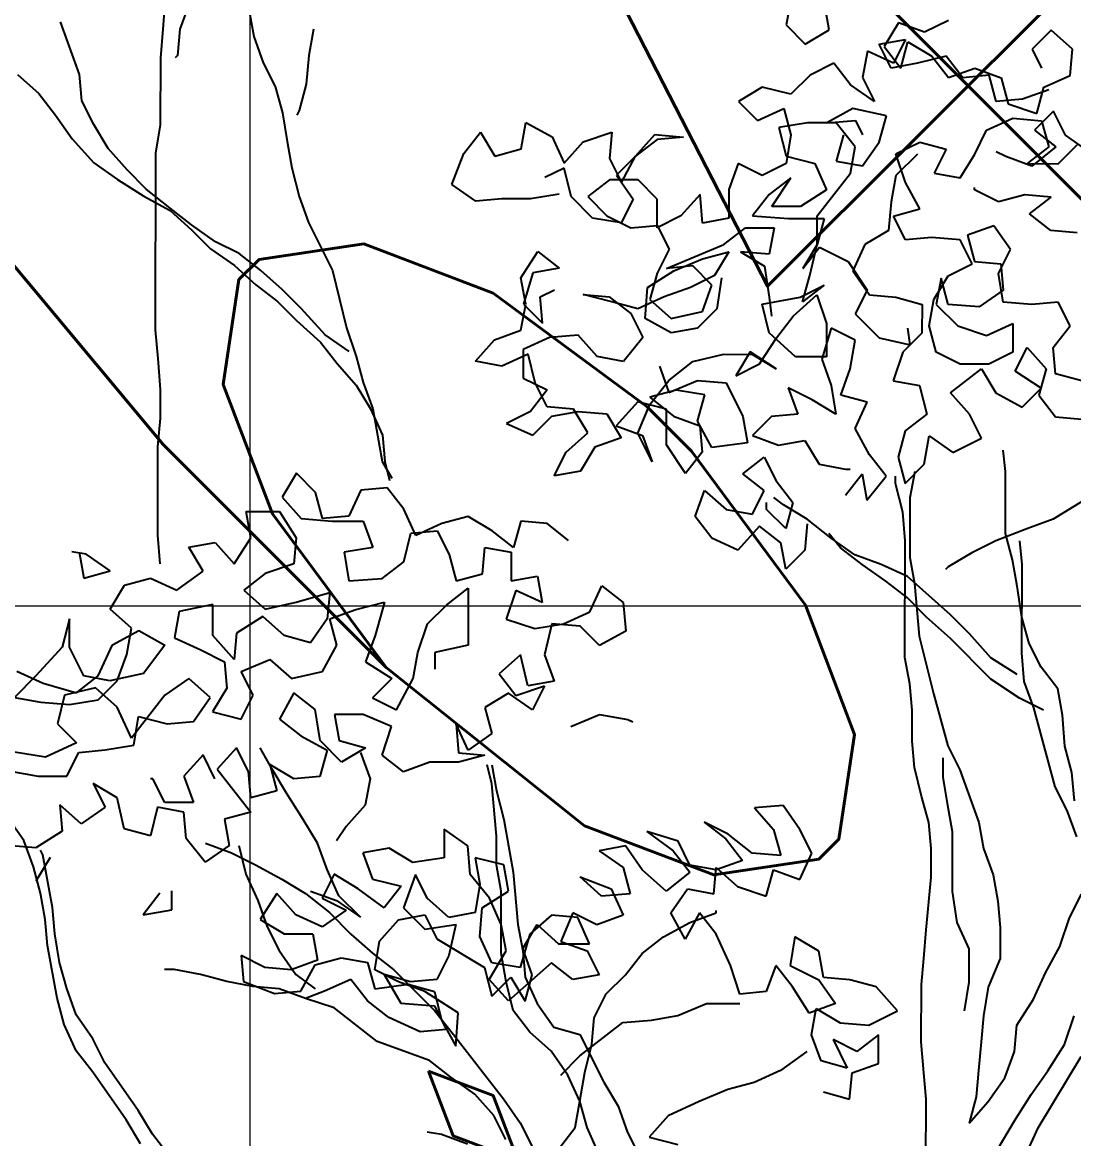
# Model space of a CAD drawing. Header units: millimetres. Extents: x 684983 to 685377, y 990360 to 990509.
# Drawn here: x 685069.876 to 685070.511, y 990433.716 to 990434.391 of the extents above; entities that cross this region are included whole.
import ezdxf

# ---------------------------------------------------------------- set-up
doc = ezdxf.new("R2010")
doc.units = ezdxf.units.MM
doc.header["$PDMODE"] = 35
doc.header["$PDSIZE"] = 0.2
doc.layers.add('dim', color=7, linetype='Continuous')
doc.layers.add('TEAK', color=7, linetype='Continuous')
doc.layers.add('grid', color=8, linetype='Continuous', lineweight=9)
doc.layers.add('GRID LEVELS', color=7, linetype='Continuous', lineweight=13)
doc.styles.add('DIM', font='ARIALN.TTF', dxfattribs={"width": 0.8, "height": 1})
doc.styles.get("Standard").update_dxf_attribs({"font": 'RomanS'})
doc.dimstyles.get("Standard").update_dxf_attribs({"dimtxt": 1, "dimasz": 0.18, "dimexe": 0.18, "dimexo": 0.0625, "dimgap": 0.09, "dimtad": 0, "dimrnd": 0.05, "dimzin": 0, "dimdsep": 46, "dimtxsty": 'DIM', "dimcen": 0.09, "dimse1": 1, "dimse2": 1, "dimsd1": 1, "dimsd2": 1, "dimadec": 0, "dimazin": 0, "dimtfac": 1, "dimtix": 1, "dimtofl": 0, "dimtmove": 2, "dimatfit": 3, "dimfxl": 0, "dimtolj": 1, "dimtzin": 0, "dimarcsym": 0})

# ---------------------------------------------------------------- blocks, each defined once
blk = doc.blocks.new('*D25')
at = {"layer": 'Defpoints', "color": 0, "transparency": 16777216}
for p in [(685072.801, 990433.898), (685069.954, 990423.491), (685070.80081, 990423.25934)]:
    blk.add_point(p, dxfattribs=at)
at = {"layer": 'dim', "color": 0, "transparency": 16777216, "insert": (685072.22431, 990428.46284), "char_height": 1, "attachment_point": 5, "rotation": 74.70017, "style": 'DIM'}
blk.add_mtext('\\A1;10.80', dxfattribs=at)
blk = doc.blocks.new('A$C25655A80')
at = {"color": 62}
for p, q in [((-0.21365, 1.84109), (-0.20982, 1.81994)), ((-0.24635, 1.82285), (-0.24537, 1.83535)), ((0.00649, 1.83512), (0.00455, 1.82455)), ((-0.23576, 1.83342), (-0.23962, 1.82285)), ((0.02186, 1.82261), (0.01994, 1.83318)), ((-0.28001, 1.80462), (-0.28768, 1.82578)), ((0.04974, 1.82547), (0.04396, 1.81586)), ((0.06031, 1.82161), (0.04974, 1.82547)), ((0.06992, 1.82641), (0.06031, 1.82161)), ((-0.24732, 1.81132), (-0.24635, 1.82285)), ((-0.23962, 1.82285), (-0.24059, 1.81227)), ((-0.18579, 1.8228), (-0.18772, 1.81223)), ((0.00455, 1.82455), (0.01224, 1.81685)), ((0.01224, 1.81685), (0.02186, 1.82261)), ((0.11126, 1.82253), (0.10356, 1.81484)), ((0.1199, 1.81483), (0.11126, 1.82253)), ((-0.20982, 1.81994), (-0.20599, 1.80936)), ((0.04204, 1.81682), (0.05261, 1.81874)), ((0.04684, 1.8072), (0.04204, 1.81682)), ((0.05261, 1.81874), (0.0478, 1.80913)), ((0.05068, 1.8072), (0.05357, 1.81777)), ((0.05357, 1.81777), (0.06318, 1.812)), ((-0.24059, 1.81227), (-0.24155, 1.81131)), ((-0.18772, 1.81223), (-0.18869, 1.80069)), ((0.03723, 1.81394), (0.0353, 1.80337)), ((0.0478, 1.80913), (0.03723, 1.81394)), ((0.04396, 1.81586), (0.05068, 1.8072)), ((0.06895, 1.81199), (0.05741, 1.80912)), ((0.06318, 1.812), (0.0699, 1.80334)), ((0.07567, 1.80333), (0.06895, 1.81199)), ((0.10356, 1.81484), (0.1074, 1.80715)), ((0.11893, 1.80426), (0.1199, 1.81483)), ((-0.24734, 1.7844), (-0.24732, 1.81132)), ((-0.20599, 1.80936), (-0.20119, 1.79974)), ((0.02377, 1.80915), (0.01415, 1.80435)), ((0.03049, 1.80049), (0.02377, 1.80915)), ((0.05741, 1.80912), (0.04684, 1.8072)), ((-0.305, 1.80464), (-0.29636, 1.79694)), ((-0.27906, 1.79404), (-0.28001, 1.80462)), ((0.01415, 1.80435), (0.00645, 1.79667)), ((0.0353, 1.80337), (0.04009, 1.79375)), ((0.0699, 1.80334), (0.08048, 1.80717)), ((0.08625, 1.80428), (0.07567, 1.80333)), ((0.08048, 1.80717), (0.09105, 1.80332)), ((0.08912, 1.79371), (0.08625, 1.80428)), ((0.09105, 1.80332), (0.09393, 1.79274)), ((0.10835, 1.79946), (0.11893, 1.80426)), ((-0.20119, 1.79974), (-0.19831, 1.78916)), ((-0.18869, 1.80069), (-0.19158, 1.79012)), ((-0.00508, 1.79956), (-0.0147, 1.7938)), ((0.00645, 1.79667), (-0.00508, 1.79956)), ((0.04009, 1.79375), (0.03049, 1.80049)), ((0.11027, 1.7985), (0.0997, 1.79466)), ((0.10546, 1.78889), (0.10835, 1.79946)), ((-0.29636, 1.79694), (-0.28964, 1.78829)), ((-0.27426, 1.78443), (-0.27906, 1.79404)), ((0.0997, 1.79466), (0.08912, 1.79371)), ((-0.19158, 1.79012), (-0.19255, 1.7882)), ((-0.0147, 1.7938), (-0.00702, 1.78611)), ((-0.00702, 1.78611), (0.00356, 1.7909)), ((0.00356, 1.7909), (0.00644, 1.78033)), ((0.03144, 1.79088), (0.02086, 1.78512)), ((0.0449, 1.78798), (0.03144, 1.79088)), ((0.09393, 1.79274), (0.10546, 1.78889)), ((0.11219, 1.78984), (0.10449, 1.78216)), ((0.11699, 1.78022), (0.11219, 1.78984)), ((-0.28964, 1.78829), (-0.28292, 1.77867)), ((-0.19831, 1.78916), (-0.1964, 1.77763)), ((-0.1022, 1.77466), (-0.10026, 1.78523)), ((-0.10026, 1.78523), (-0.08969, 1.77945)), ((0.01317, 1.78513), (0.00163, 1.78321)), ((0.02471, 1.78512), (0.01317, 1.78513)), ((0.02086, 1.78512), (0.0324, 1.78607)), ((0.03239, 1.7755), (0.02471, 1.78512)), ((0.0324, 1.78607), (0.03528, 1.7803)), ((0.042, 1.77741), (0.0449, 1.78798)), ((0.08526, 1.78218), (0.09584, 1.78697)), ((0.09584, 1.78697), (0.10738, 1.786)), ((0.10738, 1.786), (0.11025, 1.77542)), ((-0.2685, 1.77481), (-0.27426, 1.78443)), ((-0.24928, 1.77287), (-0.24734, 1.7844)), ((-0.12527, 1.77276), (-0.11853, 1.7814)), ((-0.11853, 1.7814), (-0.11277, 1.77178)), ((-0.0772, 1.77752), (-0.06566, 1.78135)), ((-0.06566, 1.78135), (-0.06663, 1.77078)), ((0.00163, 1.78321), (0.00451, 1.77168)), ((0.08045, 1.77257), (0.08526, 1.78218)), ((0.10449, 1.78216), (0.11314, 1.77542)), ((-0.28292, 1.77867), (-0.27427, 1.76905)), ((-0.1964, 1.77763), (-0.19449, 1.76705)), ((-0.08969, 1.77945), (-0.0849, 1.76887)), ((-0.0849, 1.76887), (-0.0772, 1.77752)), ((-0.05606, 1.77173), (-0.04836, 1.78038)), ((-0.0474, 1.77845), (-0.05606, 1.77173)), ((-0.04836, 1.78038), (-0.03682, 1.7794)), ((-0.03682, 1.7794), (-0.0474, 1.77845)), ((0.00644, 1.78033), (0.0045, 1.76879)), ((0.02758, 1.78031), (0.02469, 1.76973)), ((0.03526, 1.7678), (0.042, 1.77741)), ((0.04873, 1.7726), (0.05834, 1.77739)), ((0.05834, 1.77739), (0.06892, 1.7745)), ((0.11409, 1.76869), (0.12179, 1.77637)), ((0.12659, 1.77349), (0.11699, 1.78022)), ((-0.26082, 1.76615), (-0.2685, 1.77481)), ((-0.24934, 1.70173), (-0.24928, 1.77287)), ((-0.13009, 1.76026), (-0.12527, 1.77276)), ((-0.11277, 1.77178), (-0.1022, 1.77466)), ((-0.05606, 1.77173), (-0.06375, 1.76405)), ((-0.06183, 1.76116), (-0.05606, 1.77173)), ((0.00451, 1.77168), (0.01604, 1.76878)), ((0.03045, 1.76492), (0.03239, 1.7755)), ((0.05738, 1.77259), (0.04872, 1.76394)), ((0.05256, 1.76106), (0.04873, 1.7726)), ((0.06892, 1.7745), (0.0641, 1.76489)), ((0.07467, 1.76296), (0.08045, 1.77257)), ((0.09295, 1.77159), (0.0891, 1.77352)), ((0.10352, 1.76774), (0.09295, 1.77159)), ((0.11025, 1.77542), (0.10159, 1.7687)), ((0.11314, 1.77542), (0.10352, 1.76774)), ((-0.27427, 1.76905), (-0.26467, 1.76231)), ((-0.19449, 1.76705), (-0.19161, 1.75551)), ((-0.0849, 1.76695), (-0.09259, 1.76311)), ((-0.08203, 1.75541), (-0.0849, 1.76695)), ((-0.06663, 1.77078), (-0.06183, 1.76116)), ((-0.01472, 1.76881), (-0.01858, 1.75824)), ((-0.00511, 1.76399), (-0.01472, 1.76881)), ((0.0045, 1.76879), (-0.00511, 1.76399)), ((0.01604, 1.76878), (0.02084, 1.7582)), ((0.02469, 1.76973), (0.03526, 1.7678)), ((0.10159, 1.7687), (0.11409, 1.76869)), ((-0.25314, 1.75845), (-0.26082, 1.76615)), ((-0.06375, 1.76405), (-0.05703, 1.75443)), ((0.00642, 1.76302), (-0.00224, 1.7563)), ((-0.00128, 1.75149), (0.00642, 1.76302)), ((0.01698, 1.74763), (0.03045, 1.76492)), ((0.04872, 1.76394), (0.04679, 1.75337)), ((0.0641, 1.76489), (0.07467, 1.76296)), ((-0.26467, 1.76231), (-0.2541, 1.75557)), ((-0.24353, 1.75075), (-0.25314, 1.75845)), ((-0.12048, 1.75353), (-0.13009, 1.76026)), ((-0.06664, 1.76213), (-0.0753, 1.75541)), ((-0.0551, 1.76212), (-0.06664, 1.76213)), ((-0.04742, 1.75442), (-0.0551, 1.76212)), ((-0.01858, 1.75824), (-0.01859, 1.7467)), ((0.02084, 1.7582), (0.01025, 1.75148)), ((0.05832, 1.75048), (0.05256, 1.76106)), ((0.08044, 1.75815), (0.08044, 1.75911)), ((0.09004, 1.75333), (0.08044, 1.75815)), ((-0.2541, 1.75557), (-0.24353, 1.74979)), ((-0.19161, 1.75551), (-0.18778, 1.74494)), ((-0.10991, 1.75448), (-0.12048, 1.75353)), ((-0.09837, 1.75447), (-0.10991, 1.75448)), ((-0.08683, 1.75638), (-0.09837, 1.75447)), ((-0.07338, 1.74675), (-0.08203, 1.75541)), ((-0.0753, 1.75541), (-0.06761, 1.74771)), ((-0.05703, 1.75443), (-0.06185, 1.74482)), ((-0.04743, 1.74288), (-0.04742, 1.75442)), ((-0.03012, 1.75633), (-0.03781, 1.74768)), ((-0.02916, 1.74479), (-0.03012, 1.75633)), ((-0.00224, 1.7563), (-0.00897, 1.74766)), ((0.10062, 1.75621), (0.09004, 1.75333)), ((0.1112, 1.75524), (0.10062, 1.75621)), ((0.10254, 1.74851), (0.1112, 1.75524)), ((-0.23488, 1.74402), (-0.24353, 1.75075)), ((-0.24353, 1.74979), (-0.23489, 1.74209)), ((0.01025, 1.75148), (-0.00128, 1.75149)), ((0.04679, 1.75337), (0.04581, 1.74184)), ((0.04774, 1.7476), (0.05832, 1.75048)), ((-0.18778, 1.74494), (-0.17818, 1.7257)), ((-0.06185, 1.74482), (-0.07338, 1.74675)), ((-0.06761, 1.74771), (-0.05801, 1.74289)), ((-0.03781, 1.74768), (-0.04743, 1.74288)), ((-0.01859, 1.7467), (-0.02916, 1.74479)), ((-0.00897, 1.74766), (0.00544, 1.74668)), ((0.00544, 1.74668), (0.01986, 1.74667)), ((0.01697, 1.7361), (0.01698, 1.74763)), ((0.01986, 1.74667), (0.01697, 1.7361)), ((0.05254, 1.73799), (0.04774, 1.7476)), ((0.11118, 1.74178), (0.10254, 1.74851)), ((-0.23489, 1.74209), (-0.2272, 1.7344)), ((-0.22528, 1.73728), (-0.23488, 1.74402)), ((-0.05801, 1.74289), (-0.04743, 1.74385)), ((-0.04743, 1.74385), (-0.04263, 1.73423)), ((-0.02052, 1.73613), (-0.01186, 1.74285)), ((-0.01186, 1.74285), (-0.00033, 1.74284)), ((-0.00033, 1.74284), (-0.00226, 1.73227)), ((0.04581, 1.74184), (0.0362, 1.73608)), ((0.08811, 1.74372), (0.07754, 1.73989)), ((0.09483, 1.7341), (0.08811, 1.74372)), ((0.12176, 1.74081), (0.11118, 1.74178)), ((-0.21567, 1.73246), (-0.22528, 1.73728)), ((-0.0436, 1.72654), (-0.02052, 1.73613)), ((0.01697, 1.7361), (0.01119, 1.72649)), ((0.01407, 1.7236), (0.01697, 1.7361)), ((0.0362, 1.73608), (0.03138, 1.72551)), ((0.06312, 1.73894), (0.05254, 1.73799)), ((0.07465, 1.73797), (0.06312, 1.73894)), ((0.07945, 1.72835), (0.07465, 1.73797)), ((0.07754, 1.73989), (0.08041, 1.72931)), ((-0.2272, 1.7344), (-0.2176, 1.72766)), ((-0.20702, 1.72573), (-0.21567, 1.73246)), ((-0.10224, 1.72275), (-0.0955, 1.73331)), ((-0.0955, 1.73331), (-0.08686, 1.72658)), ((-0.04263, 1.73423), (-0.04745, 1.72462)), ((-0.02918, 1.73037), (-0.0186, 1.73324)), ((-0.0186, 1.73324), (-0.02438, 1.72364)), ((-0.01379, 1.73324), (-0.00419, 1.72746)), ((-0.00226, 1.73227), (-0.01379, 1.73324)), ((0.01119, 1.72649), (0.01793, 1.73513)), ((0.01793, 1.73513), (0.02946, 1.72936)), ((0.09002, 1.72449), (0.09483, 1.7341)), ((-0.2176, 1.72766), (-0.20895, 1.71996)), ((-0.08686, 1.72658), (-0.09744, 1.72467)), ((-0.03303, 1.72749), (-0.0436, 1.72654)), ((-0.04072, 1.72557), (-0.02918, 1.73037)), ((-0.02534, 1.71979), (-0.03303, 1.72749)), ((-0.00419, 1.72746), (-0.00228, 1.71496)), ((0.02946, 1.72936), (0.03714, 1.71781)), ((0.06983, 1.72355), (0.07945, 1.72835)), ((0.08041, 1.72931), (0.09098, 1.72834)), ((0.09098, 1.72834), (0.09193, 1.71776)), ((-0.19838, 1.71803), (-0.20702, 1.72573)), ((-0.17818, 1.7257), (-0.17244, 1.70262)), ((-0.10033, 1.71217), (-0.10224, 1.72275)), ((-0.09744, 1.72467), (-0.10129, 1.71217)), ((-0.0513, 1.71885), (-0.04072, 1.72557)), ((-0.04745, 1.72462), (-0.05034, 1.71405)), ((-0.02438, 1.72364), (-0.03399, 1.71884)), ((-0.02149, 1.72267), (-0.02343, 1.71018)), ((0.01118, 1.71303), (0.01407, 1.7236)), ((0.03138, 1.72551), (0.0381, 1.71589)), ((0.06405, 1.71394), (0.06983, 1.72355)), ((0.06695, 1.72259), (0.06501, 1.71202)), ((0.06982, 1.71201), (0.06695, 1.72259)), ((0.09193, 1.71296), (0.09002, 1.72449)), ((-0.20895, 1.71996), (-0.20031, 1.71322)), ((-0.19069, 1.71033), (-0.19838, 1.71803)), ((-0.09456, 1.71505), (-0.08879, 1.71793)), ((-0.05227, 1.70636), (-0.0513, 1.71885)), ((-0.03399, 1.71884), (-0.04457, 1.715)), ((-0.0292, 1.70922), (-0.02534, 1.71979)), ((0.01022, 1.71495), (0.01984, 1.71975)), ((0.01984, 1.71975), (0.01118, 1.71303)), ((0.03714, 1.71781), (0.03233, 1.7082)), ((0.09193, 1.71776), (0.08232, 1.71104)), ((-0.20031, 1.71322), (-0.19262, 1.70553)), ((-0.09361, 1.70447), (-0.09456, 1.71505)), ((-0.07726, 1.71599), (-0.06668, 1.71502)), ((-0.06572, 1.7131), (-0.07726, 1.71599)), ((-0.06668, 1.71502), (-0.05804, 1.70829)), ((-0.05515, 1.71021), (-0.06572, 1.7131)), ((-0.04457, 1.715), (-0.05515, 1.71021)), ((-0.05034, 1.71405), (-0.0417, 1.70635)), ((-0.00516, 1.71208), (0.01022, 1.71495)), ((-0.00228, 1.71496), (-0.00132, 1.70727)), ((0.00733, 1.70727), (0.01695, 1.71591)), ((0.01695, 1.71591), (0.02079, 1.70437)), ((0.0381, 1.71589), (0.04867, 1.71492)), ((0.04867, 1.71492), (0.05925, 1.71202)), ((0.06212, 1.70337), (0.06405, 1.71394)), ((-0.18109, 1.69975), (-0.19069, 1.71033)), ((-0.10226, 1.7016), (-0.10033, 1.71217)), ((-0.10129, 1.71217), (-0.09361, 1.70447)), ((-0.0417, 1.70635), (-0.0292, 1.70922)), ((-0.02343, 1.71018), (-0.03113, 1.70249)), ((-0.00229, 1.70055), (-0.00516, 1.71208)), ((0.05925, 1.71202), (0.05923, 1.70049)), ((0.06501, 1.71202), (0.07366, 1.70336)), ((0.08232, 1.71104), (0.06982, 1.71201)), ((0.10347, 1.71198), (0.09193, 1.71296)), ((0.11404, 1.71294), (0.10347, 1.71198)), ((0.11884, 1.70332), (0.11404, 1.71294)), ((-0.19262, 1.70553), (-0.18302, 1.69687)), ((-0.05804, 1.70829), (-0.05324, 1.69867)), ((-0.0417, 1.70058), (-0.05227, 1.70636)), ((0.00059, 1.69862), (0.00733, 1.70727)), ((0.02079, 1.70437), (0.02077, 1.69091)), ((0.03233, 1.7082), (0.04193, 1.69858)), ((0.08519, 1.6995), (0.09577, 1.7043)), ((0.09577, 1.7043), (0.09576, 1.69277)), ((-0.24839, 1.6902), (-0.24934, 1.70173)), ((-0.17148, 1.69301), (-0.18109, 1.69975)), ((-0.17244, 1.70262), (-0.1686, 1.69108)), ((-0.11284, 1.69776), (-0.10226, 1.7016)), ((-0.07919, 1.69965), (-0.09073, 1.6987)), ((-0.07151, 1.691), (-0.07919, 1.69965)), ((-0.03113, 1.70249), (-0.0417, 1.70058)), ((0.00828, 1.69092), (-0.00229, 1.70055)), ((0.02271, 1.70245), (0.01885, 1.68995)), ((0.03232, 1.69763), (0.02271, 1.70245)), ((0.05923, 1.70049), (0.05154, 1.69281)), ((0.05442, 1.69569), (0.05347, 1.70242)), ((0.065, 1.69279), (0.06212, 1.70337)), ((0.07366, 1.70336), (0.08519, 1.6995)), ((0.1121, 1.69467), (0.11884, 1.70332)), ((-0.18302, 1.69687), (-0.1763, 1.68821)), ((-0.12054, 1.68912), (-0.11284, 1.69776)), ((-0.09073, 1.6987), (-0.10131, 1.69391)), ((-0.05324, 1.69867), (-0.06094, 1.68906)), ((-0.00615, 1.68805), (0.00059, 1.69862)), ((0.03038, 1.6861), (0.03232, 1.69763)), ((0.04193, 1.69858), (0.05442, 1.69569)), ((-0.1686, 1.69108), (-0.16573, 1.68051)), ((-0.09939, 1.69198), (-0.10997, 1.68719)), ((-0.10131, 1.69391), (-0.10132, 1.68237)), ((-0.09651, 1.68044), (-0.09939, 1.69198)), ((-0.06094, 1.68906), (-0.07151, 1.691)), ((-0.03306, 1.68904), (-0.02056, 1.69191)), ((-0.02056, 1.69191), (-0.00903, 1.6919)), ((-0.00999, 1.69286), (-0.01576, 1.68325)), ((0.00058, 1.68612), (-0.00999, 1.69286)), ((-0.00903, 1.6919), (0.00058, 1.68612)), ((0.02077, 1.69091), (0.00828, 1.69092)), ((0.05154, 1.69281), (0.04768, 1.68127)), ((0.0746, 1.68798), (0.065, 1.69279)), ((0.09576, 1.69277), (0.08614, 1.68797)), ((0.09671, 1.68507), (0.10153, 1.69468)), ((0.10153, 1.69468), (0.10921, 1.68602)), ((0.11305, 1.6841), (0.1121, 1.69467)), ((-0.24744, 1.6777), (-0.24839, 1.6902)), ((-0.1763, 1.68821), (-0.16861, 1.67955)), ((-0.10997, 1.68719), (-0.12054, 1.68912)), ((-0.04652, 1.68713), (-0.04269, 1.67655)), ((-0.04268, 1.68136), (-0.03306, 1.68904)), ((-0.01576, 1.68325), (-0.00615, 1.68805)), ((0.01885, 1.68995), (0.02269, 1.67937)), ((0.02653, 1.67553), (0.03038, 1.6861)), ((0.07075, 1.67645), (0.08325, 1.68605)), ((0.08614, 1.68797), (0.0746, 1.68798)), ((0.08325, 1.68605), (0.08901, 1.67643)), ((0.10921, 1.68602), (0.10632, 1.67545)), ((-0.10132, 1.68237), (-0.09171, 1.67756)), ((0.10728, 1.67834), (0.09671, 1.68507)), ((0.12362, 1.6812), (0.11305, 1.6841)), ((-0.24745, 1.66616), (-0.24744, 1.6777)), ((-0.16861, 1.67955), (-0.16285, 1.66993)), ((-0.16573, 1.68051), (-0.16189, 1.66993)), ((-0.09171, 1.67756), (-0.09845, 1.66891)), ((-0.09172, 1.67083), (-0.09651, 1.68044)), ((-0.05038, 1.67175), (-0.04268, 1.68136)), ((-0.0398, 1.67751), (-0.05038, 1.67463)), ((-0.04269, 1.67655), (-0.03115, 1.68135)), ((-0.02827, 1.67558), (-0.0398, 1.67751)), ((-0.03115, 1.68135), (-0.01961, 1.68037)), ((-0.01961, 1.68037), (-0.01289, 1.66691)), ((0.00538, 1.67843), (0.00922, 1.66785)), ((0.01499, 1.67361), (0.00538, 1.67843)), ((0.02269, 1.67937), (0.0246, 1.66784)), ((0.04768, 1.68127), (0.05825, 1.67934)), ((0.05825, 1.67934), (0.06113, 1.6678)), ((0.09958, 1.67065), (0.10728, 1.67834)), ((-0.05519, 1.67272), (-0.06385, 1.66311)), ((-0.04365, 1.66982), (-0.05519, 1.67272)), ((-0.05038, 1.67463), (-0.04077, 1.66694)), ((-0.03116, 1.665), (-0.02827, 1.67558)), ((0.0246, 1.66784), (0.01499, 1.67361)), ((0.0371, 1.67263), (0.02653, 1.67553)), ((0.03228, 1.66206), (0.0371, 1.67263)), ((0.07843, 1.66779), (0.07075, 1.67645)), ((0.08901, 1.67643), (0.09958, 1.67065)), ((0.10632, 1.67545), (0.11304, 1.66679)), ((-0.16285, 1.66993), (-0.15806, 1.65935)), ((-0.16189, 1.66993), (-0.15807, 1.64878)), ((-0.09845, 1.66891), (-0.10807, 1.66411)), ((-0.08114, 1.66986), (-0.09172, 1.67083)), ((-0.0898, 1.66698), (-0.07922, 1.66889)), ((-0.07538, 1.66024), (-0.08114, 1.66986)), ((-0.07922, 1.66889), (-0.06769, 1.66792)), ((-0.0552, 1.66022), (-0.05038, 1.67175)), ((-0.04367, 1.6554), (-0.04365, 1.66982)), ((-0.24842, 1.65463), (-0.24745, 1.66616)), ((-0.10807, 1.66411), (-0.0975, 1.6593)), ((-0.0975, 1.6593), (-0.0898, 1.66698)), ((-0.06769, 1.66792), (-0.06193, 1.6583)), ((-0.04077, 1.66694), (-0.0302, 1.66308)), ((-0.0254, 1.65442), (-0.03116, 1.665)), ((-0.01289, 1.66691), (-0.01098, 1.65633)), ((-0.00136, 1.6669), (-0.00906, 1.65922)), ((0.00922, 1.66785), (-0.00136, 1.6669)), ((0.06113, 1.6678), (0.05247, 1.66108)), ((0.08323, 1.65817), (0.07843, 1.66779)), ((0.11304, 1.66679), (0.12361, 1.66582)), ((-0.15806, 1.65935), (-0.15711, 1.64878)), ((-0.08404, 1.65256), (-0.07538, 1.66024)), ((-0.06385, 1.66311), (-0.05328, 1.65926)), ((-0.04944, 1.64868), (-0.0552, 1.66022)), ((-0.05328, 1.65926), (-0.04944, 1.64868)), ((-0.0302, 1.66308), (-0.02925, 1.6525)), ((-0.00906, 1.65922), (0.00152, 1.65536)), ((0.03804, 1.65148), (0.03228, 1.66206)), ((0.05247, 1.66108), (0.04958, 1.65051)), ((0.06015, 1.64762), (0.06208, 1.65915)), ((0.06208, 1.65915), (0.07169, 1.65241)), ((-0.24846, 1.61906), (-0.24842, 1.65463)), ((-0.06193, 1.6583), (-0.07251, 1.65447)), ((-0.03599, 1.64386), (-0.04367, 1.6554)), ((-0.01098, 1.65633), (-0.0254, 1.65442)), ((0.00152, 1.65536), (0.01209, 1.65727)), ((0.01209, 1.65727), (0.01785, 1.64766)), ((0.07169, 1.65241), (0.08323, 1.65817)), ((-0.08886, 1.64295), (-0.08404, 1.65256)), ((-0.07251, 1.65447), (-0.07828, 1.64486)), ((-0.02925, 1.6525), (-0.03599, 1.64386)), ((-0.01291, 1.64384), (-0.00426, 1.65056)), ((-0.00426, 1.65056), (0.00054, 1.64094)), ((0.04476, 1.64282), (0.03804, 1.65148)), ((0.04958, 1.65051), (0.05245, 1.63993)), ((0.09283, 1.6447), (0.09188, 1.65336)), ((-0.15807, 1.64878), (-0.15423, 1.64205)), ((-0.15711, 1.64878), (-0.15519, 1.64108)), ((0.01785, 1.64766), (0.02842, 1.64572)), ((0.02842, 1.64572), (0.03035, 1.64572)), ((0.05245, 1.63993), (0.06015, 1.64762)), ((-0.19268, 1.644), (-0.19845, 1.6344)), ((-0.18499, 1.63631), (-0.19268, 1.644)), ((-0.07828, 1.64486), (-0.08886, 1.64295)), ((-0.00427, 1.6371), (-0.01291, 1.64384)), ((0.02841, 1.63515), (0.03515, 1.64379)), ((0.03515, 1.64379), (0.03706, 1.63322)), ((0.03706, 1.63322), (0.04476, 1.64282)), ((0.0486, 1.63994), (0.04861, 1.64282)), ((0.0563, 1.64474), (0.05437, 1.63416)), ((0.09281, 1.61971), (0.09283, 1.6447)), ((-0.16673, 1.63725), (-0.17155, 1.62668)), ((-0.15615, 1.6382), (-0.16673, 1.63725)), ((-0.14943, 1.62954), (-0.15615, 1.6382)), ((-0.03216, 1.62655), (-0.0283, 1.63712)), ((-0.0283, 1.63712), (-0.01966, 1.62942)), ((-0.00908, 1.62749), (-0.00427, 1.6371)), ((0.00054, 1.64094), (0.00726, 1.63228)), ((0.05148, 1.6284), (0.0486, 1.63994)), ((-0.19845, 1.6344), (-0.19077, 1.62574)), ((-0.18212, 1.62573), (-0.18499, 1.63631)), ((-0.00332, 1.62941), (-0.00331, 1.63229)), ((0.00342, 1.63133), (-0.00043, 1.63421)), ((0.00726, 1.63228), (0.00437, 1.62171)), ((0.05437, 1.63416), (0.05435, 1.61013)), ((0.12454, 1.63314), (0.11204, 1.62546)), ((-0.21288, 1.62864), (-0.19942, 1.62863)), ((-0.21097, 1.61806), (-0.21288, 1.62864)), ((-0.19942, 1.62863), (-0.1927, 1.61805)), ((-0.14464, 1.61896), (-0.14943, 1.62954)), ((-0.01966, 1.62942), (-0.00908, 1.62749)), ((0.00437, 1.62171), (-0.00332, 1.62941)), ((0.01302, 1.62555), (0.00342, 1.63133)), ((0.05243, 1.61686), (0.05148, 1.6284)), ((-0.19077, 1.62574), (-0.17828, 1.62476)), ((-0.17155, 1.62668), (-0.18212, 1.62573)), ((-0.17828, 1.62476), (-0.16578, 1.62475)), ((-0.16578, 1.62475), (-0.16194, 1.61417)), ((-0.13406, 1.62376), (-0.14464, 1.61896)), ((-0.12348, 1.62664), (-0.13406, 1.62376)), ((-0.11387, 1.62086), (-0.12348, 1.62664)), ((-0.10233, 1.62469), (-0.10523, 1.61412)), ((-0.09176, 1.62372), (-0.10233, 1.62469)), ((-0.08311, 1.61699), (-0.09176, 1.62372)), ((-0.02544, 1.61789), (-0.03216, 1.62655)), ((0.01302, 1.62363), (0.01205, 1.61305)), ((0.02263, 1.61785), (0.01302, 1.62555)), ((0.11204, 1.62546), (0.10146, 1.62162)), ((-0.24751, 1.60752), (-0.24846, 1.61906)), ((-0.14945, 1.6084), (-0.14656, 1.61993)), ((-0.14656, 1.61993), (-0.13598, 1.62088)), ((-0.13598, 1.62088), (-0.13118, 1.61126)), ((-0.10523, 1.61412), (-0.11387, 1.62086)), ((-0.00621, 1.62268), (-0.01487, 1.61308)), ((0.00244, 1.61595), (-0.00621, 1.62268)), ((0.02647, 1.614), (0.02167, 1.61977)), ((0.10146, 1.62162), (0.08896, 1.61683)), ((0.09568, 1.60913), (0.09281, 1.61971)), ((-0.23596, 1.61424), (-0.22539, 1.61615)), ((-0.2302, 1.60462), (-0.23596, 1.61424)), ((-0.22539, 1.61615), (-0.21771, 1.6075)), ((-0.21771, 1.6075), (-0.21097, 1.61806)), ((-0.1927, 1.61805), (-0.19367, 1.60747)), ((-0.16194, 1.61417), (-0.17348, 1.61226)), ((-0.11773, 1.60356), (-0.11676, 1.61413)), ((-0.11676, 1.61413), (-0.10619, 1.6122)), ((-0.01487, 1.61308), (-0.02544, 1.61789)), ((0.00435, 1.60537), (0.00244, 1.61595)), ((0.03224, 1.61111), (0.02263, 1.61785)), ((0.05239, 1.56976), (0.05243, 1.61686)), ((0.08896, 1.61683), (0.07934, 1.61203)), ((0.09952, 1.60721), (0.09857, 1.61682)), ((-0.2773, 1.6114), (-0.28307, 1.61236)), ((-0.28019, 1.61236), (-0.27827, 1.60178)), ((-0.2677, 1.60466), (-0.2773, 1.6114)), ((-0.17348, 1.61226), (-0.17157, 1.60072)), ((-0.13118, 1.61126), (-0.12831, 1.60069)), ((-0.10619, 1.6122), (-0.1062, 1.60067)), ((0.01205, 1.61305), (0.00435, 1.60537)), ((0.03512, 1.60726), (0.02647, 1.614)), ((0.04281, 1.60726), (0.03224, 1.61111)), ((0.05435, 1.61013), (0.05626, 1.59956)), ((0.07934, 1.61203), (0.06972, 1.60627)), ((-0.19367, 1.60747), (-0.20521, 1.60364)), ((-0.15811, 1.60167), (-0.14945, 1.6084)), ((0.04472, 1.60053), (0.03512, 1.60726)), ((0.05338, 1.60244), (0.04281, 1.60726)), ((0.06972, 1.60627), (0.06876, 1.60531)), ((0.09759, 1.59856), (0.09568, 1.60913)), ((0.09949, 1.57164), (0.09952, 1.60721)), ((-0.27827, 1.60178), (-0.2677, 1.60466)), ((-0.26193, 1.59889), (-0.25136, 1.60176)), ((-0.25136, 1.60176), (-0.24079, 1.59694)), ((-0.24079, 1.59694), (-0.2302, 1.60462)), ((-0.20521, 1.60364), (-0.21387, 1.59692)), ((-0.17157, 1.60072), (-0.15811, 1.60167)), ((-0.12831, 1.60069), (-0.11773, 1.60356)), ((-0.1062, 1.60067), (-0.09562, 1.60258)), ((-0.09562, 1.60258), (-0.09371, 1.592)), ((0.07067, 1.58704), (0.05338, 1.60244)), ((-0.26771, 1.58928), (-0.26193, 1.59889)), ((-0.21387, 1.59692), (-0.20523, 1.58922)), ((-0.13216, 1.59108), (-0.12351, 1.5978)), ((-0.12351, 1.5978), (-0.12353, 1.57473)), ((-0.10428, 1.59682), (-0.10814, 1.58529)), ((-0.09371, 1.592), (-0.10428, 1.59682)), ((-0.07449, 1.58814), (-0.06967, 1.59871)), ((-0.06967, 1.59871), (-0.06103, 1.59197)), ((0.05337, 1.59379), (0.04472, 1.60053)), ((0.05626, 1.59956), (0.05816, 1.5784)), ((0.0995, 1.58606), (0.09759, 1.59856)), ((-0.20523, 1.58922), (-0.19273, 1.59209)), ((-0.19273, 1.59209), (-0.17926, 1.59593)), ((-0.17926, 1.59593), (-0.18023, 1.58535)), ((-0.1687, 1.58919), (-0.15716, 1.59206)), ((-0.15716, 1.59206), (-0.16102, 1.57861)), ((-0.06103, 1.59197), (-0.06008, 1.58044)), ((0.06105, 1.58609), (0.05337, 1.59379)), ((-0.25907, 1.58158), (-0.26771, 1.58928)), ((-0.23983, 1.58829), (-0.24177, 1.57772)), ((-0.22637, 1.59116), (-0.23983, 1.58829)), ((-0.22638, 1.57867), (-0.22637, 1.59116)), ((-0.17927, 1.58535), (-0.1687, 1.58919)), ((-0.13986, 1.58339), (-0.13216, 1.59108)), ((-0.08507, 1.58334), (-0.07449, 1.58814)), ((-0.28406, 1.58545), (-0.28695, 1.57391)), ((-0.28407, 1.57391), (-0.28406, 1.58545)), ((-0.20619, 1.58634), (-0.21677, 1.57962)), ((-0.19754, 1.57864), (-0.20619, 1.58634)), ((-0.18023, 1.58535), (-0.18697, 1.57575)), ((-0.1764, 1.57477), (-0.17927, 1.58535)), ((-0.14372, 1.57186), (-0.13986, 1.58339)), ((-0.10814, 1.58529), (-0.09661, 1.58143)), ((-0.09661, 1.58143), (-0.08507, 1.58334)), ((-0.08987, 1.58335), (-0.09277, 1.57085)), ((-0.07834, 1.58237), (-0.08987, 1.58335)), ((0.07066, 1.57743), (0.06105, 1.58609)), ((0.07835, 1.57935), (0.07067, 1.58704)), ((0.10238, 1.57548), (0.0995, 1.58606)), ((-0.26676, 1.57486), (-0.25618, 1.58062)), ((-0.261, 1.57101), (-0.25907, 1.58158)), ((-0.25618, 1.58062), (-0.24561, 1.57484)), ((-0.21774, 1.56904), (-0.22638, 1.57867)), ((-0.21677, 1.57962), (-0.21774, 1.56904)), ((-0.18697, 1.57575), (-0.19754, 1.57864)), ((-0.16102, 1.57861), (-0.16487, 1.56803)), ((-0.07066, 1.57468), (-0.07834, 1.58237)), ((-0.06008, 1.58044), (-0.07066, 1.57468)), ((0.05816, 1.5784), (0.06391, 1.55533)), ((0.08699, 1.56973), (0.07835, 1.57935)), ((-0.28695, 1.57391), (-0.29753, 1.56239)), ((-0.27831, 1.56237), (-0.28407, 1.57391)), ((-0.27254, 1.56237), (-0.26676, 1.57486)), ((-0.24561, 1.57484), (-0.25428, 1.56331)), ((-0.24177, 1.57772), (-0.2312, 1.5729)), ((-0.18218, 1.56421), (-0.1764, 1.57477)), ((-0.12353, 1.57473), (-0.13699, 1.57185)), ((0.08698, 1.56107), (0.07066, 1.57743)), ((0.10718, 1.56586), (0.10238, 1.57548)), ((-0.26485, 1.56044), (-0.261, 1.57101)), ((-0.2312, 1.5729), (-0.22159, 1.56809)), ((-0.14565, 1.56129), (-0.14372, 1.57186)), ((-0.13699, 1.57185), (-0.13699, 1.56513)), ((-0.10238, 1.57086), (-0.11104, 1.56318)), ((-0.09951, 1.55836), (-0.10238, 1.57086)), ((-0.09277, 1.57085), (-0.08893, 1.56027)), ((0.0543, 1.55918), (0.05239, 1.56976)), ((0.09756, 1.56299), (0.08699, 1.56973)), ((0.10044, 1.5601), (0.09949, 1.57164)), ((-0.22159, 1.56809), (-0.22064, 1.55751)), ((-0.21486, 1.56424), (-0.20332, 1.56903)), ((-0.20332, 1.56903), (-0.19468, 1.56133)), ((-0.16487, 1.56803), (-0.1543, 1.5613)), ((0.1139, 1.55721), (0.10718, 1.56586)), ((-0.29753, 1.56239), (-0.30619, 1.55374)), ((-0.30522, 1.56432), (-0.29465, 1.5595)), ((-0.2812, 1.55564), (-0.27254, 1.56237)), ((-0.26774, 1.56044), (-0.27831, 1.56237)), ((-0.27255, 1.55275), (-0.26485, 1.56044)), ((-0.25428, 1.56331), (-0.26774, 1.56044)), ((-0.23601, 1.56137), (-0.24563, 1.55465)), ((-0.22737, 1.55367), (-0.23601, 1.56137)), ((-0.21006, 1.55462), (-0.21486, 1.56424)), ((-0.19468, 1.56133), (-0.18218, 1.56421)), ((-0.1543, 1.5613), (-0.162, 1.55361)), ((-0.15239, 1.5488), (-0.14565, 1.56129)), ((-0.11104, 1.56318), (-0.10432, 1.55452)), ((-0.08893, 1.56027), (-0.09951, 1.55836)), ((0.09851, 1.55337), (0.08698, 1.56107)), ((0.10428, 1.54952), (0.10044, 1.5601)), ((-0.29465, 1.5595), (-0.2812, 1.55564)), ((-0.27351, 1.55756), (-0.28601, 1.55469)), ((-0.26486, 1.54986), (-0.27351, 1.55756)), ((-0.22064, 1.55751), (-0.22641, 1.5479)), ((-0.10432, 1.55452), (-0.09278, 1.55836)), ((-0.09278, 1.55836), (-0.0976, 1.54875)), ((0.05525, 1.54861), (0.0543, 1.55918)), ((0.11581, 1.54663), (0.1139, 1.55721)), ((-0.30619, 1.55374), (-0.29562, 1.55181)), ((-0.29562, 1.55181), (-0.28409, 1.55084)), ((-0.28601, 1.55469), (-0.2889, 1.54315)), ((-0.28409, 1.55084), (-0.27255, 1.55275)), ((-0.24563, 1.55465), (-0.25911, 1.53736)), ((-0.23411, 1.54407), (-0.22737, 1.55367)), ((-0.21488, 1.54501), (-0.21006, 1.55462)), ((-0.19372, 1.55556), (-0.1995, 1.54499)), ((-0.18507, 1.54883), (-0.19372, 1.55556)), ((-0.162, 1.55361), (-0.15239, 1.5488)), ((-0.1072, 1.55548), (-0.11682, 1.54973)), ((-0.0976, 1.54875), (-0.1072, 1.55548)), ((0.06391, 1.55533), (0.06966, 1.53417)), ((0.10812, 1.54856), (0.09851, 1.55337)), ((-0.25911, 1.53736), (-0.26486, 1.54986)), ((-0.22641, 1.5479), (-0.21488, 1.54501)), ((-0.18316, 1.53633), (-0.18507, 1.54883)), ((-0.17739, 1.5469), (-0.17547, 1.53632)), ((-0.16585, 1.54689), (-0.17739, 1.5469)), ((-0.15432, 1.54207), (-0.16585, 1.54689)), ((-0.11682, 1.54973), (-0.11395, 1.53915)), ((-0.08222, 1.542), (-0.07068, 1.5468)), ((-0.07068, 1.5468), (-0.05915, 1.54487)), ((0.05524, 1.53611), (0.05525, 1.54861)), ((0.1129, 1.51779), (0.10428, 1.54952)), ((0.11676, 1.53413), (0.11581, 1.54663)), ((-0.2889, 1.54315), (-0.28122, 1.53546)), ((-0.25815, 1.53447), (-0.25621, 1.54601)), ((-0.25621, 1.54601), (-0.24468, 1.54311)), ((-0.24468, 1.54311), (-0.23411, 1.54407)), ((-0.1995, 1.54499), (-0.19085, 1.53826)), ((-0.12836, 1.54301), (-0.12741, 1.53147)), ((-0.12357, 1.53243), (-0.12836, 1.54301)), ((-0.05915, 1.54487), (-0.05723, 1.5439)), ((-0.19085, 1.53826), (-0.18028, 1.53248)), ((-0.15818, 1.53054), (-0.15432, 1.54207)), ((-0.11395, 1.53915), (-0.12357, 1.53243)), ((-0.28122, 1.53546), (-0.29372, 1.5297)), ((-0.26968, 1.53256), (-0.25815, 1.53447)), ((-0.21681, 1.53348), (-0.22451, 1.52483)), ((-0.21201, 1.52386), (-0.21681, 1.53348)), ((-0.2024, 1.52481), (-0.2072, 1.53347)), ((-0.17452, 1.52767), (-0.18316, 1.53633)), ((-0.17547, 1.53632), (-0.1649, 1.53343)), ((-0.1649, 1.53343), (-0.17452, 1.52767)), ((0.05619, 1.52553), (0.05524, 1.53611)), ((0.06966, 1.53417), (0.07445, 1.52456)), ((0.11963, 1.52355), (0.11676, 1.53413)), ((-0.29372, 1.5297), (-0.30621, 1.53163)), ((-0.28507, 1.522), (-0.28026, 1.53161)), ((-0.28026, 1.53161), (-0.26968, 1.53256)), ((-0.23027, 1.5306), (-0.23797, 1.52196)), ((-0.22548, 1.52099), (-0.23027, 1.5306)), ((-0.18028, 1.53248), (-0.18318, 1.52191)), ((-0.16683, 1.53151), (-0.16299, 1.52093)), ((-0.14953, 1.5238), (-0.15818, 1.53054)), ((-0.11684, 1.5305), (-0.12742, 1.52763)), ((-0.12741, 1.53147), (-0.11684, 1.5305)), ((0.06772, 1.52168), (0.06773, 1.52937)), ((-0.22451, 1.52483), (-0.21107, 1.50751)), ((-0.20336, 1.52673), (-0.20049, 1.51616)), ((-0.19375, 1.52096), (-0.20336, 1.52673)), ((-0.19664, 1.51519), (-0.2024, 1.52481)), ((-0.13895, 1.52764), (-0.14953, 1.5238)), ((-0.12742, 1.52763), (-0.13895, 1.52764)), ((-0.11397, 1.51896), (-0.11588, 1.52665)), ((-0.11396, 1.52665), (-0.11205, 1.51608)), ((0.05906, 1.514), (0.05619, 1.52553)), ((0.07445, 1.52456), (0.08213, 1.5034)), ((-0.30718, 1.52394), (-0.29661, 1.52201)), ((-0.29661, 1.52201), (-0.28507, 1.522)), ((-0.25047, 1.52101), (-0.25143, 1.52101)), ((-0.24567, 1.51139), (-0.25047, 1.52101)), ((-0.23797, 1.52196), (-0.23414, 1.51138)), ((-0.21106, 1.51328), (-0.21201, 1.52386)), ((-0.18318, 1.52191), (-0.19375, 1.52096)), ((-0.16299, 1.52093), (-0.16492, 1.51036)), ((0.06963, 1.51014), (0.06772, 1.52168)), ((0.12059, 1.51202), (0.11963, 1.52355)), ((-0.2745, 1.51911), (-0.26971, 1.50949)), ((-0.2649, 1.51333), (-0.2745, 1.51911)), ((-0.20049, 1.51616), (-0.21106, 1.51328)), ((-0.18992, 1.50461), (-0.19664, 1.51519)), ((-0.11206, 1.49781), (-0.11397, 1.51896)), ((-0.11205, 1.51608), (-0.10917, 1.50454)), ((0.1177, 1.50818), (0.1129, 1.51779)), ((-0.26202, 1.50083), (-0.2649, 1.51333)), ((-0.23414, 1.51138), (-0.24567, 1.51139)), ((0.06194, 1.50342), (0.05906, 1.514)), ((-0.28797, 1.51047), (-0.28702, 1.49989)), ((-0.27932, 1.50277), (-0.28797, 1.51047)), ((-0.26971, 1.50949), (-0.27932, 1.50277)), ((-0.24856, 1.50947), (-0.25145, 1.49794)), ((-0.23798, 1.50754), (-0.24856, 1.50947)), ((-0.23703, 1.49696), (-0.23798, 1.50754)), ((-0.21107, 1.50751), (-0.22164, 1.50464)), ((-0.16492, 1.51036), (-0.17262, 1.50171)), ((0.0033, 1.5102), (-0.00823, 1.50925)), ((-0.00823, 1.50925), (-0.00055, 1.50059)), ((0.01003, 1.50058), (0.0033, 1.5102)), ((0.07155, 1.49957), (0.06963, 1.51014)), ((0.12153, 1.4976), (0.1177, 1.50818)), ((-0.3024, 1.49606), (-0.30912, 1.50568)), ((-0.22164, 1.50464), (-0.21973, 1.49406)), ((-0.18416, 1.49499), (-0.18992, 1.50461)), ((-0.17262, 1.50171), (-0.17647, 1.49595)), ((-0.10917, 1.50454), (-0.10535, 1.48339)), ((-0.02842, 1.5035), (-0.01978, 1.49677)), ((-0.01882, 1.49869), (-0.02842, 1.5035)), ((0.06289, 1.49284), (0.06194, 1.50342)), ((0.08213, 1.5034), (0.08404, 1.49283)), ((-0.28702, 1.49989), (-0.2976, 1.49317)), ((-0.25145, 1.49794), (-0.26202, 1.50083)), ((-0.13321, 1.50071), (-0.13322, 1.48918)), ((-0.1236, 1.49398), (-0.13321, 1.50071)), ((-0.11207, 1.48628), (-0.11206, 1.49781)), ((-0.0515, 1.49968), (-0.04093, 1.49198)), ((-0.03901, 1.49582), (-0.0515, 1.49968)), ((-0.00921, 1.49099), (-0.01882, 1.49869)), ((-0.00055, 1.50059), (0.00233, 1.49002)), ((0.01482, 1.49097), (0.01003, 1.50058)), ((0.07153, 1.47553), (0.07155, 1.49957)), ((-0.2976, 1.49317), (-0.30913, 1.49415)), ((-0.29857, 1.48548), (-0.3024, 1.49606)), ((-0.22935, 1.48734), (-0.23703, 1.49696)), ((-0.21973, 1.49406), (-0.22935, 1.48734)), ((-0.22934, 1.49503), (-0.21877, 1.49118)), ((-0.21589, 1.49406), (-0.21301, 1.48252)), ((-0.18033, 1.48442), (-0.18416, 1.49499)), ((-0.15533, 1.49304), (-0.1659, 1.49113)), ((-0.14572, 1.48727), (-0.15533, 1.49304)), ((-0.12265, 1.48244), (-0.1236, 1.49398)), ((-0.06016, 1.49392), (-0.07073, 1.49201)), ((-0.05344, 1.4843), (-0.06016, 1.49392)), ((-0.03421, 1.4862), (-0.03901, 1.49582)), ((-0.01978, 1.49677), (-0.01306, 1.48811)), ((0.06288, 1.48131), (0.06289, 1.49284)), ((0.08404, 1.49283), (0.08787, 1.48225)), ((-0.29183, 1.48932), (-0.29761, 1.47972)), ((-0.29472, 1.49029), (-0.29568, 1.49221)), ((-0.29089, 1.46914), (-0.29472, 1.49029)), ((-0.21877, 1.49118), (-0.20916, 1.48636)), ((-0.1659, 1.49113), (-0.16207, 1.48055)), ((-0.13322, 1.48918), (-0.14572, 1.48727)), ((-0.12072, 1.48917), (-0.11881, 1.47859)), ((-0.10919, 1.48627), (-0.12072, 1.48917)), ((-0.07073, 1.49201), (-0.06113, 1.48527)), ((-0.04093, 1.49198), (-0.03421, 1.48332)), ((0.00233, 1.49002), (-0.00921, 1.49099)), ((0.01001, 1.4804), (0.01482, 1.49097)), ((-0.29569, 1.47491), (-0.29857, 1.48548)), ((-0.20916, 1.48636), (-0.1986, 1.48059)), ((-0.17553, 1.47384), (-0.18033, 1.48442)), ((-0.11016, 1.4757), (-0.11207, 1.48628)), ((-0.10728, 1.4757), (-0.10919, 1.48627)), ((-0.06113, 1.48527), (-0.05825, 1.47469)), ((-0.04383, 1.47564), (-0.05344, 1.4843)), ((-0.02364, 1.48427), (-0.03421, 1.4862)), ((-0.02461, 1.47466), (-0.02363, 1.48523)), ((-0.01306, 1.48811), (-0.02364, 1.48427)), ((-0.02363, 1.48523), (-0.01499, 1.47753)), ((-0.00346, 1.47368), (-0.00056, 1.48425)), ((-0.00056, 1.48425), (0.01001, 1.4804)), ((-0.21301, 1.48252), (-0.20822, 1.47194)), ((-0.1986, 1.48059), (-0.18899, 1.47481)), ((-0.17745, 1.48249), (-0.18226, 1.47288)), ((-0.16784, 1.47671), (-0.17745, 1.48249)), ((-0.16207, 1.48055), (-0.15053, 1.47766)), ((-0.14476, 1.48246), (-0.14958, 1.46901)), ((-0.13996, 1.47284), (-0.14476, 1.48246)), ((-0.11497, 1.47282), (-0.12265, 1.48244)), ((-0.10535, 1.48339), (-0.10344, 1.46224)), ((-0.07843, 1.48144), (-0.06594, 1.47662)), ((-0.06979, 1.47374), (-0.07843, 1.48144)), ((-0.03421, 1.48332), (-0.04383, 1.47564)), ((0.06094, 1.46016), (0.06288, 1.48131)), ((0.08787, 1.48225), (0.08979, 1.47167)), ((-0.29378, 1.46433), (-0.29569, 1.47491)), ((-0.24763, 1.47486), (-0.25436, 1.46622)), ((-0.24283, 1.46813), (-0.24282, 1.47582)), ((-0.20052, 1.47482), (-0.20726, 1.46425)), ((-0.19284, 1.46616), (-0.20052, 1.47482)), ((-0.18899, 1.47481), (-0.17938, 1.46711)), ((-0.18706, 1.47577), (-0.17649, 1.47191)), ((-0.15727, 1.46901), (-0.16784, 1.47671)), ((-0.15053, 1.47766), (-0.15727, 1.46901)), ((-0.11881, 1.47859), (-0.12074, 1.46706)), ((-0.11786, 1.46898), (-0.10728, 1.4757)), ((-0.11018, 1.45071), (-0.11016, 1.4757)), ((-0.05825, 1.47469), (-0.06979, 1.47374)), ((-0.06594, 1.47662), (-0.06114, 1.46604)), ((-0.04192, 1.46699), (-0.03518, 1.47659)), ((-0.03518, 1.47659), (-0.02461, 1.47466)), ((-0.01499, 1.47753), (-0.00346, 1.47368)), ((0.07344, 1.46303), (0.07153, 1.47553)), ((-0.20822, 1.47194), (-0.20438, 1.46137)), ((-0.18226, 1.47288), (-0.17265, 1.46807)), ((-0.17649, 1.47191), (-0.16689, 1.46518)), ((-0.16689, 1.46518), (-0.17553, 1.47384)), ((-0.13132, 1.46514), (-0.13996, 1.47284)), ((-0.11017, 1.46224), (-0.11497, 1.47282)), ((0.08979, 1.47167), (0.09074, 1.4611)), ((0.11862, 1.46492), (0.12344, 1.47452)), ((-0.28994, 1.45856), (-0.29089, 1.46914)), ((-0.25436, 1.46622), (-0.24283, 1.46813)), ((-0.18227, 1.46135), (-0.19284, 1.46616)), ((-0.17265, 1.46807), (-0.18227, 1.46135)), ((-0.17938, 1.46711), (-0.17074, 1.45845)), ((-0.15151, 1.4642), (-0.14093, 1.46611)), ((-0.14958, 1.46901), (-0.14094, 1.46035)), ((-0.14093, 1.46611), (-0.13613, 1.4565)), ((-0.12074, 1.46706), (-0.13132, 1.46514)), ((-0.11883, 1.45744), (-0.11786, 1.46898)), ((-0.08998, 1.46607), (-0.09864, 1.45839)), ((-0.07941, 1.4651), (-0.08998, 1.46607)), ((-0.08133, 1.46702), (-0.08615, 1.45549)), ((-0.07172, 1.46221), (-0.08133, 1.46702)), ((-0.06114, 1.46604), (-0.07172, 1.46221)), ((-0.03616, 1.45641), (-0.04192, 1.46699)), ((-0.03038, 1.46697), (-0.03616, 1.45641)), ((-0.03423, 1.46313), (-0.02365, 1.46697)), ((-0.02366, 1.45832), (-0.03038, 1.46697)), ((-0.02365, 1.46697), (-0.02365, 1.46793)), ((-0.29283, 1.45376), (-0.29378, 1.46433)), ((-0.20726, 1.46425), (-0.19765, 1.45848)), ((-0.20438, 1.46137), (-0.19958, 1.45175)), ((-0.15921, 1.45556), (-0.15151, 1.4642)), ((-0.14094, 1.46035), (-0.12844, 1.46226)), ((-0.12844, 1.46226), (-0.13133, 1.44976)), ((-0.10826, 1.45167), (-0.11017, 1.46224)), ((-0.10344, 1.46224), (-0.10153, 1.45166)), ((-0.10153, 1.45262), (-0.09575, 1.46223)), ((-0.09575, 1.46223), (-0.08711, 1.45453)), ((-0.07461, 1.45452), (-0.07941, 1.4651)), ((-0.04481, 1.45737), (-0.03423, 1.46313)), ((0.07823, 1.45246), (0.07344, 1.46303)), ((0.11476, 1.45338), (0.11862, 1.46492)), ((-0.28803, 1.44702), (-0.28994, 1.45856)), ((-0.19765, 1.45848), (-0.18612, 1.45847)), ((-0.18612, 1.45847), (-0.18421, 1.44789)), ((-0.17074, 1.45845), (-0.16209, 1.45075)), ((-0.11403, 1.44686), (-0.11883, 1.45744)), ((-0.09864, 1.45839), (-0.1025, 1.44493)), ((-0.05347, 1.45065), (-0.04481, 1.45737)), ((-0.0179, 1.44581), (-0.02366, 1.45832)), ((0.00806, 1.45733), (0.00613, 1.44579)), ((0.01767, 1.45155), (0.00806, 1.45733)), ((0.05997, 1.44863), (0.06094, 1.46016)), ((0.09074, 1.4611), (0.09073, 1.4486)), ((-0.289, 1.4326), (-0.29283, 1.45376)), ((-0.16114, 1.44402), (-0.15921, 1.45556)), ((-0.13613, 1.4565), (-0.11692, 1.44494)), ((-0.09769, 1.44204), (-0.10153, 1.45262)), ((-0.08711, 1.45453), (-0.07461, 1.45452)), ((-0.08615, 1.45549), (-0.07558, 1.45164)), ((0.07822, 1.439), (0.07823, 1.45246)), ((0.10899, 1.44281), (0.11476, 1.45338)), ((-0.21497, 1.44984), (-0.21401, 1.43927)), ((-0.20536, 1.44502), (-0.21497, 1.44984)), ((-0.19958, 1.45175), (-0.19286, 1.44213)), ((-0.18421, 1.44789), (-0.19478, 1.44405)), ((-0.18517, 1.44597), (-0.17459, 1.44884)), ((-0.17459, 1.44884), (-0.16402, 1.44691)), ((-0.16209, 1.45075), (-0.15345, 1.44402)), ((-0.13133, 1.44976), (-0.13615, 1.44016)), ((-0.115, 1.44014), (-0.10826, 1.45167)), ((-0.10827, 1.43917), (-0.11018, 1.45071)), ((-0.10153, 1.45166), (-0.10058, 1.44108)), ((-0.07558, 1.45164), (-0.07078, 1.44202)), ((-0.0602, 1.44201), (-0.05347, 1.45065)), ((0.01958, 1.44097), (0.01767, 1.45155)), ((0.05899, 1.43805), (0.05997, 1.44863)), ((0.09073, 1.4486), (0.08591, 1.43707)), ((-0.28515, 1.43645), (-0.28803, 1.44702)), ((-0.24189, 1.4441), (-0.24573, 1.4441)), ((-0.23131, 1.44216), (-0.24189, 1.4441)), ((-0.19478, 1.44405), (-0.20536, 1.44502)), ((-0.19095, 1.4354), (-0.18517, 1.44597)), ((-0.16402, 1.44691), (-0.16115, 1.43633)), ((-0.15153, 1.43921), (-0.16114, 1.44402)), ((-0.15345, 1.44402), (-0.13712, 1.42766)), ((-0.11692, 1.44494), (-0.11404, 1.43341)), ((-0.1025, 1.44493), (-0.11403, 1.44686)), ((-0.09, 1.44684), (-0.10732, 1.43148)), ((-0.08135, 1.4401), (-0.09, 1.44684)), ((-0.01407, 1.43428), (-0.0179, 1.44581)), ((0.00036, 1.4458), (-0.00349, 1.43523)), ((0.00708, 1.43714), (0.00036, 1.4458)), ((0.00613, 1.44579), (0.01766, 1.44001)), ((-0.22074, 1.43927), (-0.23131, 1.44216)), ((-0.21017, 1.43734), (-0.22074, 1.43927)), ((-0.21401, 1.43927), (-0.20152, 1.43445)), ((-0.19286, 1.44213), (-0.18518, 1.43635)), ((-0.17075, 1.44019), (-0.18133, 1.43539)), ((-0.16403, 1.43153), (-0.17075, 1.44019)), ((-0.15729, 1.4421), (-0.15058, 1.43056)), ((-0.14672, 1.4392), (-0.15729, 1.4421)), ((-0.14096, 1.43535), (-0.15153, 1.43921)), ((-0.13615, 1.44016), (-0.14672, 1.4392)), ((-0.10732, 1.43148), (-0.115, 1.44014)), ((-0.11404, 1.43341), (-0.10635, 1.44109)), ((-0.1054, 1.42763), (-0.10827, 1.43917)), ((-0.10635, 1.44109), (-0.10059, 1.43147)), ((-0.10059, 1.43147), (-0.09769, 1.44204)), ((-0.10058, 1.44108), (-0.09578, 1.43051)), ((-0.07078, 1.44202), (-0.08135, 1.4401)), ((-0.0679, 1.43432), (-0.0602, 1.44201)), ((0.01766, 1.44001), (0.02438, 1.4304)), ((0.03016, 1.44), (0.01958, 1.44097)), ((0.04073, 1.43711), (0.03016, 1.44)), ((0.07629, 1.42746), (0.07822, 1.439)), ((0.10417, 1.43224), (0.10899, 1.44281)), ((-0.28132, 1.42587), (-0.28515, 1.43645)), ((-0.1996, 1.43637), (-0.21017, 1.43734)), ((-0.20152, 1.43445), (-0.19095, 1.4354)), ((-0.18903, 1.43251), (-0.1996, 1.43637)), ((-0.18133, 1.43539), (-0.18903, 1.43251)), ((-0.16115, 1.43633), (-0.14769, 1.43824)), ((-0.14769, 1.43824), (-0.13711, 1.43535)), ((-0.12751, 1.42669), (-0.14096, 1.43535)), ((-0.13711, 1.43535), (-0.13424, 1.42381)), ((-0.07272, 1.42472), (-0.0679, 1.43432)), ((-0.00349, 1.43523), (-0.01407, 1.43428)), ((0.0138, 1.42656), (0.00708, 1.43714)), ((0.04937, 1.42749), (0.04073, 1.43711)), ((0.05897, 1.41498), (0.05899, 1.43805)), ((0.08591, 1.43707), (0.08398, 1.42553)), ((-0.28613, 1.42203), (-0.289, 1.4326)), ((-0.17749, 1.42866), (-0.18903, 1.43251)), ((-0.15539, 1.42479), (-0.16403, 1.43153)), ((-0.15058, 1.43056), (-0.13712, 1.42958)), ((-0.09578, 1.43051), (-0.08906, 1.42089)), ((-0.03907, 1.42565), (-0.02753, 1.43044)), ((-0.02753, 1.43044), (-0.01407, 1.43043)), ((0.02438, 1.4304), (0.0138, 1.42656)), ((0.09743, 1.42168), (0.10417, 1.43224)), ((-0.2746, 1.41625), (-0.28132, 1.42587)), ((-0.1602, 1.41518), (-0.17749, 1.42866)), ((-0.13712, 1.42958), (-0.13232, 1.41996)), ((-0.13712, 1.42766), (-0.12944, 1.41804)), ((-0.12848, 1.41323), (-0.12751, 1.42669)), ((-0.09868, 1.41897), (-0.1054, 1.42763)), ((-0.04965, 1.42373), (-0.03907, 1.42565)), ((0.01476, 1.41791), (0.01669, 1.42848)), ((0.01669, 1.42848), (0.0263, 1.4227)), ((0.03783, 1.42173), (0.04937, 1.42749)), ((0.08398, 1.42553), (0.08301, 1.41496)), ((0.11665, 1.41397), (0.12051, 1.4255)), ((-0.28133, 1.41145), (-0.28613, 1.42203)), ((-0.1429, 1.41901), (-0.15539, 1.42479)), ((-0.13424, 1.42381), (-0.12848, 1.41323)), ((-0.08906, 1.42089), (-0.07849, 1.41799)), ((-0.0785, 1.40934), (-0.06118, 1.42278)), ((-0.07369, 1.41414), (-0.07272, 1.42472)), ((-0.06118, 1.42278), (-0.04965, 1.42373)), ((0.0263, 1.4227), (0.03783, 1.42173)), ((0.09646, 1.4111), (0.09743, 1.42168)), ((-0.2698, 1.40663), (-0.2746, 1.41625)), ((-0.13232, 1.41996), (-0.1429, 1.41901)), ((-0.12944, 1.41804), (-0.10928, 1.39207)), ((-0.09003, 1.41127), (-0.09868, 1.41897)), ((-0.07849, 1.41799), (-0.06889, 1.39876)), ((0.01859, 1.40733), (0.01476, 1.41791)), ((0.04167, 1.41788), (0.03301, 1.41116)), ((0.04166, 1.40635), (0.04167, 1.41788)), ((-0.13906, 1.40747), (-0.1602, 1.41518)), ((-0.07658, 1.40261), (-0.07369, 1.41414)), ((0.02341, 1.41598), (0.02916, 1.40444)), ((0.03301, 1.41116), (0.02341, 1.41598)), ((0.05992, 1.40248), (0.05897, 1.41498)), ((0.08301, 1.41496), (0.08203, 1.40343)), ((0.10991, 1.4034), (0.11665, 1.41397)), ((-0.27461, 1.40279), (-0.28133, 1.41145)), ((-0.13042, 1.40074), (-0.13906, 1.40747)), ((-0.08331, 1.40165), (-0.09003, 1.41127)), ((-0.0862, 1.40166), (-0.0785, 1.40934)), ((0.01283, 1.41118), (0.00225, 1.4035)), ((0.02916, 1.40444), (0.01859, 1.40733)), ((0.09261, 1.40053), (0.09646, 1.4111)), ((0.10605, 1.38033), (0.12338, 1.40916)), ((-0.26117, 1.38355), (-0.27461, 1.40279)), ((-0.25636, 1.38739), (-0.2698, 1.40663)), ((0.00225, 1.4035), (-0.00833, 1.3987)), ((0.03108, 1.40251), (0.04166, 1.40635)), ((0.08203, 1.40343), (0.08106, 1.39285)), ((0.10317, 1.39379), (0.10991, 1.4034)), ((-0.12081, 1.394), (-0.13042, 1.40074)), ((-0.07851, 1.39108), (-0.08331, 1.40165)), ((-0.07851, 1.39108), (-0.07658, 1.40261)), ((-0.06889, 1.39876), (-0.06314, 1.38914)), ((-0.00833, 1.3987), (-0.01891, 1.39583)), ((0.03011, 1.39194), (0.03108, 1.40251)), ((0.06087, 1.39191), (0.05992, 1.40248)), ((0.08587, 1.39093), (0.09261, 1.40053)), ((-0.11313, 1.38534), (-0.12081, 1.394)), ((-0.01891, 1.39583), (-0.03045, 1.39103)), ((0.01954, 1.39483), (0.03011, 1.39194)), ((0.09644, 1.38323), (0.10317, 1.39379)), ((-0.10928, 1.39207), (-0.10256, 1.38245)), ((-0.08045, 1.3805), (-0.07851, 1.39108)), ((-0.07564, 1.3805), (-0.07851, 1.39108)), ((-0.03045, 1.39103), (-0.04295, 1.38528)), ((0.06084, 1.35634), (0.06087, 1.39191)), ((0.08106, 1.39285), (0.07817, 1.38228)), ((0.07817, 1.38228), (0.08587, 1.39093)), ((-0.2506, 1.37778), (-0.25636, 1.38739)), ((-0.10833, 1.37572), (-0.11313, 1.38534)), ((-0.06314, 1.38914), (-0.0593, 1.37856)), ((-0.04295, 1.38528), (-0.05065, 1.37663)), ((-0.25541, 1.37393), (-0.26117, 1.38355)), ((-0.10256, 1.38245), (-0.09776, 1.37283)), ((-0.08718, 1.37186), (-0.08045, 1.3805)), ((-0.07084, 1.36992), (-0.07564, 1.3805)), ((0.0897, 1.3717), (0.09644, 1.38323)), ((0.10123, 1.36976), (0.10605, 1.38033)), ((-0.24388, 1.36912), (-0.2506, 1.37778)), ((-0.13428, 1.37767), (-0.14005, 1.37864)), ((-0.12371, 1.37381), (-0.13428, 1.37767)), ((-0.0593, 1.37856), (-0.0545, 1.36894)), ((-0.05065, 1.37663), (-0.03912, 1.37374))]:
    blk.add_line(p, q, dxfattribs=at)
blk = doc.blocks.new('TR')
blk.add_blockref('A$C25655A80', (0.01921, 0.01485, 1.34531))

msp = doc.modelspace()

# ---------------------------------------------------------------- linework, layer by layer
at = {"layer": 'grid'}
for p, q in [((685070.01363, 990509.15479), (685070.01363, 990370.8996)), ((685085.19566, 990434.03806), (684982.76357, 990434.03806))]:
    msp.add_line(p, q, dxfattribs=at)

# ---------------------------------------------------------------- block references
at = {"layer": 'TEAK', "xscale": 1.5, "yscale": 1.5, "zscale": 1.5}
msp.add_blockref('TR', (685070.302, 990431.63), dxfattribs=at)

# ---------------------------------------------------------------- texts
at = {"layer": 'GRID LEVELS', "width": 0.5}
msp.add_text('97.642', height=0.8, rotation=45, dxfattribs=at).set_placement((685069.62998, 990433.15777, 97.64153))

# ---------------------------------------------------------------- dimensions: what is measured, and where the dimension line sits
at = {"layer": 'dim'}
dim = msp.add_aligned_dim(p1=(685072.801, 990433.898), p2=(685069.954, 990423.491), distance=0.87792, dimstyle='Standard', dxfattribs=at)
dim.commit()
dim.dimension.update_dxf_attribs({"geometry": '*D25', "text_midpoint": (685072.22431, 990428.46284)})

doc.saveas('drawing.dxf')
